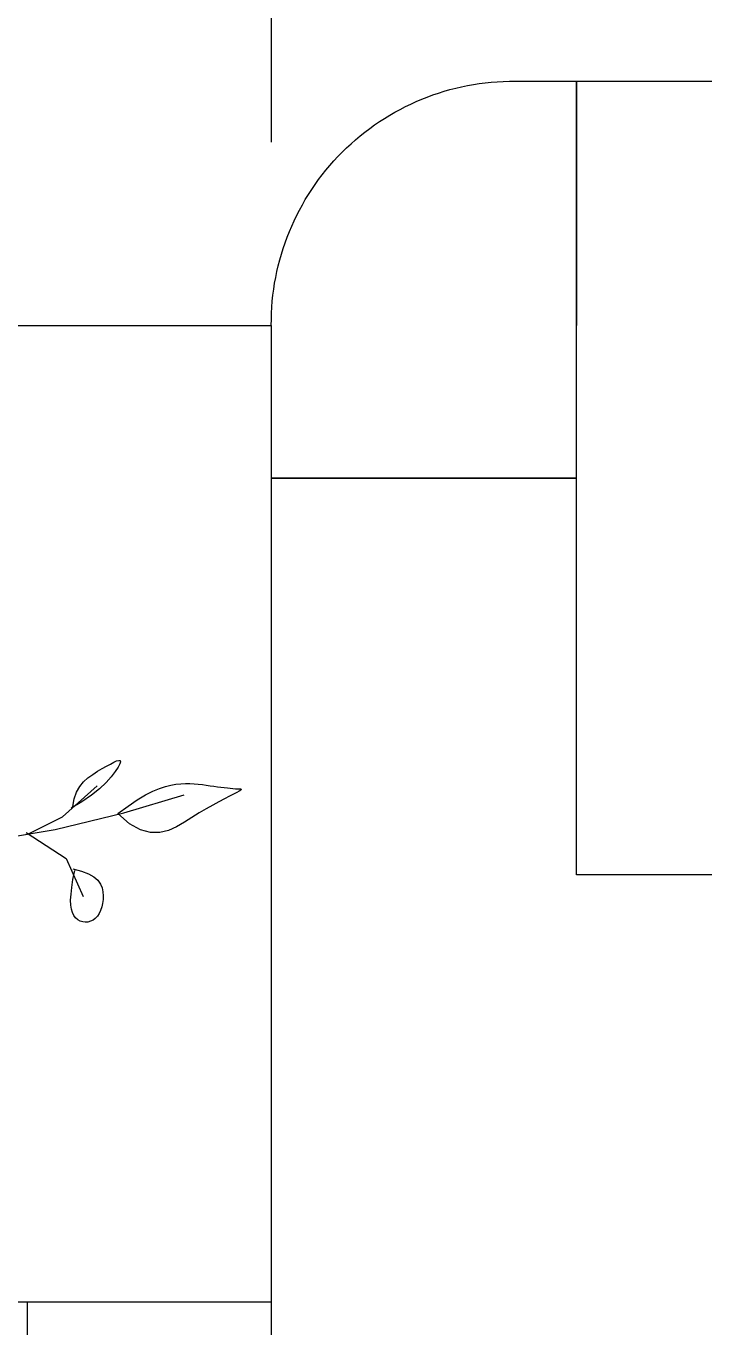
# Model space of a CAD drawing. Header units: centimetres. Extents: x -26724 to 60145, y -23645 to 6771.
# Drawn here: x -10740.8 to -10685.3, y 1641.9 to 1748.4 of the extents above; entities that cross this region are included whole.
import ezdxf

# ---------------------------------------------------------------- set-up
doc = ezdxf.new("R2010")
doc.units = ezdxf.units.CM
for name, pattern in [('AUSGEZOGEN', [0]), ('DALEKOVOD_VN', [5, 2.5, -2.5]), ('PUNKT2_S9', [0.35, 0.15, -0.1, 0, -0.1])]:
    doc.linetypes.add(name, pattern=pattern)
doc.layers.add('3.IZGLED 2', color=7, linetype='Continuous', lineweight=9, true_color=0x4a4a4a)
doc.layers.add('4.KOTE', color=88, linetype='Continuous', lineweight=15)
doc.layers.add('Moebel', color=252, linetype='PUNKT2_S9', lineweight=13)
doc.styles.get("Standard").update_dxf_attribs({"font": 'calibri.ttf'})
doc.dimstyles.new('ja 1 50', dxfattribs={"dimtxt": 10, "dimasz": 5, "dimexe": 5, "dimexo": 5, "dimgap": 1, "dimtad": 1, "dimdec": 0, "dimtxsty": 'Standard', "dimblk": 'ARCHTICK', "dimcen": 2.5, "dimclrd": 256, "dimclrt": 7, "dimadec": 0, "dimazin": 0, "dimtfac": 1, "dimtdec": 0, "dimtix": 1, "dimtmove": 1, "dimatfit": 3, "dimldrblk": 'ARCHTICK', "dimfxl": 10, "dimfxlon": 1, "dimlwd": 0, "dimlwe": 9, "dimarcsym": 0})

# ---------------------------------------------------------------- blocks, each defined once
blk = doc.blocks.new('ggggt')
at = {"layer": 'Moebel', "color": 91, "linetype": 'AUSGEZOGEN', "lineweight": 18, "transparency": 33554687}
for p, q in [((1616.49, 1994.45, 13.5), (1616.87, 1994.67, 13.5)), ((1616.87, 1994.67, 13.5), (1617.23, 1994.87, 13.5)), ((1617.23, 1994.87, 13.5), (1617.55, 1995.05, 13.5)), ((1617.55, 1995.05, 13.5), (1617.83, 1995.2, 13.5)), ((1617.83, 1995.2, 13.5), (1618.06, 1995.3, 13.5)), ((1618.18, 1994.79, 13.5), (1617.95, 1994.43, 13.5)), ((1618.06, 1995.3, 13.5), (1618.23, 1995.35, 13.5)), ((1618.32, 1995.06, 13.5), (1618.18, 1994.79, 13.5)), ((1618.23, 1995.35, 13.5), (1618.34, 1995.33, 13.5)), ((1618.37, 1995.24, 13.5), (1618.32, 1995.06, 13.5)), ((1618.34, 1995.33, 13.5), (1618.37, 1995.24, 13.5)), ((1615.03, 1993.2, 13.5), (1615.35, 1993.59, 13.5)), ((1615.35, 1993.59, 13.5), (1615.71, 1993.92, 13.5)), ((1615.71, 1993.92, 13.5), (1616.1, 1994.2, 13.5)), ((1616.1, 1994.2, 13.5), (1616.49, 1994.45, 13.5)), ((1617.19, 1993.54, 13.5), (1616.65, 1993.03, 13.5)), ((1617.62, 1994.01, 13.5), (1617.19, 1993.54, 13.5)), ((1617.95, 1994.43, 13.5), (1617.62, 1994.01, 13.5)), ((1613.62, 1990.71, 13.5), (1616.45, 1993.25, 13.5)), ((1614.57, 1992.2, 13.5), (1614.76, 1992.74, 13.5)), ((1614.76, 1992.74, 13.5), (1615.03, 1993.2, 13.5)), ((1615.99, 1992.5, 13.5), (1615.22, 1991.95, 13.5)), ((1616.65, 1993.03, 13.5), (1615.99, 1992.5, 13.5)), ((1618.66, 1991.04, 13.5), (1623.58, 1992.53, 13.5)), ((1619.75, 1992.12, 13.5), (1620.43, 1992.52, 13.5)), ((1620.43, 1992.52, 13.5), (1621.02, 1992.83, 13.5)), ((1621.02, 1992.83, 13.5), (1621.56, 1993.05, 13.5)), ((1621.56, 1993.05, 13.5), (1622.05, 1993.21, 13.5)), ((1622.05, 1993.21, 13.5), (1622.49, 1993.32, 13.5)), ((1622.49, 1993.32, 13.5), (1622.91, 1993.39, 13.5)), ((1622.91, 1993.39, 13.5), (1623.31, 1993.43, 13.5)), ((1623.31, 1993.43, 13.5), (1623.69, 1993.45, 13.5)), ((1623.69, 1993.45, 13.5), (1624.06, 1993.45, 13.5)), ((1624.06, 1993.45, 13.5), (1624.41, 1993.43, 13.5)), ((1624.41, 1993.43, 13.5), (1624.75, 1993.4, 13.5)), ((1624.75, 1993.4, 13.5), (1625.08, 1993.36, 13.5)), ((1625.08, 1993.36, 13.5), (1625.4, 1993.32, 13.5)), ((1625.4, 1993.32, 13.5), (1625.72, 1993.27, 13.5)), ((1625.72, 1993.27, 13.5), (1626.02, 1993.23, 13.5)), ((1626.02, 1993.23, 13.5), (1626.32, 1993.19, 13.5)), ((1626.32, 1993.19, 13.5), (1626.6, 1993.15, 13.5)), ((1626.6, 1993.15, 13.5), (1626.88, 1993.12, 13.5)), ((1626.88, 1993.12, 13.5), (1627.13, 1993.09, 13.5)), ((1627.3, 1992.41, 13.5), (1626.9, 1992.2, 13.5)), ((1627.13, 1993.09, 13.5), (1627.37, 1993.06, 13.5)), ((1627.64, 1992.59, 13.5), (1627.3, 1992.41, 13.5)), ((1627.37, 1993.06, 13.5), (1627.59, 1993.05, 13.5)), ((1627.59, 1993.05, 13.5), (1627.79, 1993.03, 13.5)), ((1627.91, 1992.73, 13.5), (1627.64, 1992.59, 13.5)), ((1627.79, 1993.03, 13.5), (1627.96, 1993.03, 13.5)), ((1628.1, 1992.83, 13.5), (1627.91, 1992.73, 13.5)), ((1627.96, 1993.03, 13.5), (1628.1, 1993.02, 13.5)), ((1628.1, 1993.02, 13.5), (1628.21, 1993.01, 13.5)), ((1628.22, 1992.91, 13.5), (1628.1, 1992.83, 13.5)), ((1628.21, 1993.01, 13.5), (1628.27, 1992.99, 13.5)), ((1628.27, 1992.96, 13.5), (1628.22, 1992.91, 13.5)), ((1628.27, 1992.99, 13.5), (1628.27, 1992.96, 13.5)), ((1615.22, 1991.95, 13.5), (1614.33, 1991.42, 13.5)), ((1614.47, 1991.56, 13.5), (1614.57, 1992.2, 13.5)), ((1618.15, 1990.99, 13.5), (1619, 1991.61, 13.5)), ((1619, 1991.61, 13.5), (1619.75, 1992.12, 13.5)), ((1625.39, 1991.37, 13.5), (1624.82, 1991.04, 13.5)), ((1625.94, 1991.68, 13.5), (1625.39, 1991.37, 13.5)), ((1626.44, 1991.96, 13.5), (1625.94, 1991.68, 13.5)), ((1626.9, 1992.2, 13.5), (1626.44, 1991.96, 13.5)), ((1610.79, 1989.3, 13.5), (1613.62, 1990.71, 13.5)), ((1613.03, 1989.69, 13.5), (1618.66, 1991.04, 13.5)), ((1619.12, 1990.16, 13.5), (1618.15, 1990.99, 13.5)), ((1618.15, 1990.99, 13.5), (1618.15, 1990.99, 13.5)), ((1623.61, 1990.28, 13.5), (1622.97, 1989.91, 13.5)), ((1624.22, 1990.67, 13.5), (1623.61, 1990.28, 13.5)), ((1624.82, 1991.04, 13.5), (1624.22, 1990.67, 13.5)), ((1606.74, 1988.63, 13.5), (1613.03, 1989.69, 13.5)), ((1610.65, 1989.44, 13.5), (1613.91, 1987.32, 13.5)), ((1620.01, 1989.66, 13.5), (1619.12, 1990.16, 13.5)), ((1620.83, 1989.44, 13.5), (1620.01, 1989.66, 13.5)), ((1621.59, 1989.44, 13.5), (1620.83, 1989.44, 13.5)), ((1622.3, 1989.61, 13.5), (1621.59, 1989.44, 13.5)), ((1622.97, 1989.91, 13.5), (1622.3, 1989.61, 13.5)), ((1613.91, 1987.32, 13.5), (1615.32, 1984.2, 13.5)), ((1614.47, 1986.47, 13.5), (1615.19, 1986.28, 13.5)), ((1614.48, 1985.58, 13.5), (1614.62, 1986.32, 13.5)), ((1615.19, 1986.28, 13.5), (1615.76, 1986.06, 13.5)), ((1615.76, 1986.06, 13.5), (1616.19, 1985.81, 13.5)), ((1614.32, 1984.38, 13.5), (1614.38, 1984.93, 13.5)), ((1614.38, 1984.93, 13.5), (1614.48, 1985.58, 13.5)), ((1616.19, 1985.81, 13.5), (1616.51, 1985.53, 13.5)), ((1616.51, 1985.53, 13.5), (1616.73, 1985.22, 13.5)), ((1616.73, 1985.22, 13.5), (1616.87, 1984.91, 13.5)), ((1614.29, 1983.9, 13.5), (1614.32, 1984.38, 13.5)), ((1614.3, 1983.5, 13.5), (1614.29, 1983.9, 13.5)), ((1616.87, 1984.91, 13.5), (1616.94, 1984.58, 13.5)), ((1616.95, 1983.94, 13.5), (1616.91, 1983.63, 13.5)), ((1616.94, 1984.58, 13.5), (1616.96, 1984.26, 13.5)), ((1616.96, 1984.26, 13.5), (1616.95, 1983.94, 13.5)), ((1614.35, 1983.16, 13.5), (1614.3, 1983.5, 13.5)), ((1614.43, 1982.88, 13.5), (1614.35, 1983.16, 13.5)), ((1614.55, 1982.65, 13.5), (1614.43, 1982.88, 13.5)), ((1616.62, 1982.82, 13.5), (1616.48, 1982.6, 13.5)), ((1616.74, 1983.06, 13.5), (1616.62, 1982.82, 13.5)), ((1616.84, 1983.34, 13.5), (1616.74, 1983.06, 13.5)), ((1616.91, 1983.63, 13.5), (1616.84, 1983.34, 13.5)), ((1614.7, 1982.45, 13.5), (1614.55, 1982.65, 13.5)), ((1614.87, 1982.3, 13.5), (1614.7, 1982.45, 13.5)), ((1615.07, 1982.19, 13.5), (1614.87, 1982.3, 13.5)), ((1615.28, 1982.12, 13.5), (1615.07, 1982.19, 13.5)), ((1615.49, 1982.09, 13.5), (1615.28, 1982.12, 13.5)), ((1615.71, 1982.11, 13.5), (1615.49, 1982.09, 13.5)), ((1615.93, 1982.17, 13.5), (1615.71, 1982.11, 13.5)), ((1616.13, 1982.27, 13.5), (1615.93, 1982.17, 13.5)), ((1616.31, 1982.41, 13.5), (1616.13, 1982.27, 13.5)), ((1616.48, 1982.6, 13.5), (1616.31, 1982.41, 13.5))]:
    blk.add_line(p, q, dxfattribs=at)
blk = doc.blocks.new('_ArchTick')
at = {"color": 0, "linetype": 'ByBlock', "const_width": 0.15}
blk.add_lwpolyline([(-0.5, -0.5), (0.5, 0.5)], dxfattribs=at)
blk = doc.blocks.new('*D2089')
at = {"layer": '4.KOTE', "color": 0, "lineweight": 9, "transparency": 16777216}
for p, q in [((-6.71, 1833.89), (-18.93, 1833.89)), ((-23.93, 1743.89), (-8.93, 1743.89))]:
    blk.add_line(p, q, dxfattribs=at)
at = {"layer": '4.KOTE', "lineweight": 0, "transparency": 16777216}
blk.add_line((-13.93, 1833.89), (-13.93, 1743.89), dxfattribs=at)
at = {"layer": 'Defpoints', "color": 0, "transparency": 16777216}
for p in [(0, 1833.89, 13.5), (-18710.07, 1743.89, 13.5), (-13.93, 1743.89)]:
    blk.add_point(p, dxfattribs=at)
at = {"layer": '4.KOTE', "lineweight": 0, "transparency": 16777216, "xscale": 5, "yscale": 5, "zscale": 5}
for p, rotation in [((-13.93, 1833.89), 90), ((-13.93, 1743.89), 270)]:
    blk.add_blockref('_ArchTick', p, dxfattribs=dict(at, rotation=rotation))
at = {"layer": '4.KOTE', "color": 7, "transparency": 16777216, "insert": (-20.05, 1788.89), "char_height": 10, "attachment_point": 5, "rotation": 90}
blk.add_mtext('90', dxfattribs=at)

msp = doc.modelspace()

# ---------------------------------------------------------------- linework, layer by layer
at = {"layer": '3.IZGLED 2', "color": 4, "linetype": 'DALEKOVOD_VN', "ltscale": 10}
for p, q in [((-10720.73, 2213.89, 13.5), (-10720.73, 1643.89, 13.5)), ((-10720.73, 1645.89, 13.5), (-10720.73, 1080.89, 13.5))]:
    msp.add_line(p, q, dxfattribs=at)
at = {"layer": '3.IZGLED 2', "linetype": 'AUSGEZOGEN', "lineweight": 18, "transparency": 33554687}
msp.add_line((-10720.73, 1711.39, 13.5), (-10695.73, 1711.39, 13.5), dxfattribs=at)
at = {"layer": '3.IZGLED 2'}
for p, q in [((-10695.73, 1711.39, 13.5), (-10720.73, 1711.39, 13.5)), ((-10740.73, 1643.9, 13.5), (-10740.73, 1080.89, 13.5))]:
    msp.add_line(p, q, dxfattribs=at)
at = {"layer": '3.IZGLED 2', "elevation": 13.5}
msp.add_lwpolyline([(-10720.73, 1723.89, -0.419151), (-10700.73, 1743.89), (-10695.73, 1743.89), (-10695.73, 1723.89)], format="xyb", dxfattribs=at)
msp.add_lwpolyline([(-10695.73, 1743.89), (-10515.73, 1743.89), (-10515.73, 1678.89), (-10695.73, 1678.89), (-10695.73, 1743.89)], dxfattribs=at)
at = {"layer": '3.IZGLED 2', "color": 4, "ltscale": 12, "elevation": 13.5}
msp.add_lwpolyline([(-10750.73, 1723.89), (-10720.73, 1723.89), (-10720.73, 1643.89), (-10750.73, 1643.89)], close=True, dxfattribs=at)

# ---------------------------------------------------------------- block references
at = {"layer": '3.IZGLED 2'}
msp.add_blockref('ggggt', (-12351.46, -307.08, 13.5), dxfattribs=at)

# ---------------------------------------------------------------- dimensions: what is measured, and where the dimension line sits
at = {"layer": '4.KOTE'}
dim = msp.add_linear_dim(base=(-13.93, 1743.89), p1=(0, 1833.89, 13.5), p2=(-18710.07, 1743.89, 13.5), angle=90, dimstyle='ja 1 50', dxfattribs=at)
dim.commit()
dim.dimension.update_dxf_attribs({"geometry": '*D2089', "text_midpoint": (-20.05, 1788.89)})

doc.saveas('drawing.dxf')
